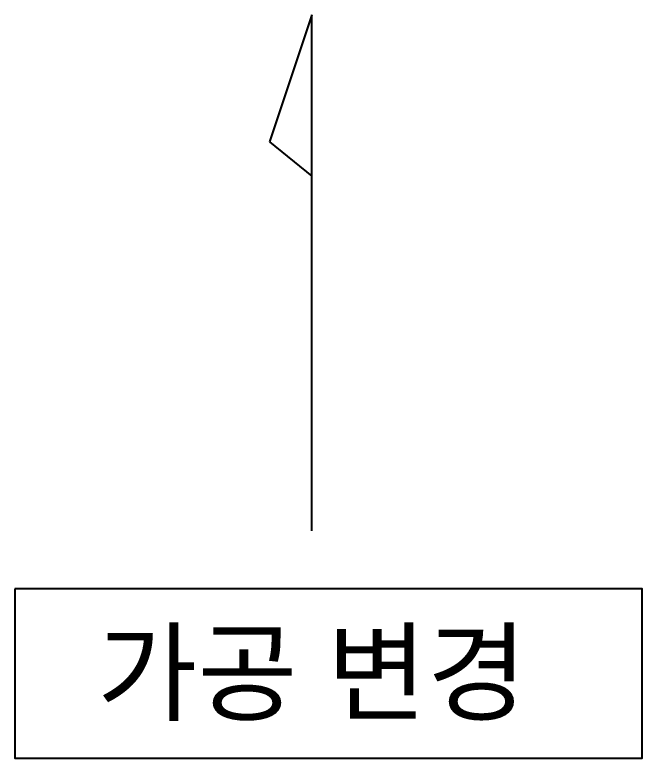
# Model space of a CAD drawing. Header units: inches. Extents: x 0 to 23821, y 0 to 11279.
# Drawn here: x 20806.6 to 21057.7, y 2156.6 to 2454 of the extents above; entities that cross this region are included whole.
import ezdxf

# ---------------------------------------------------------------- set-up
doc = ezdxf.new("R2010")
doc.units = ezdxf.units.IN
doc.header["$LTSCALE"] = 10
doc.header["$MEASUREMENT"] = 0
doc.layers.add('D', color=3, linetype='Continuous')
doc.styles.add('SCI', font='')
doc.styles.get('SCI').set_extended_font_data('Gulim')

msp = doc.modelspace()

# ---------------------------------------------------------------- linework, layer by layer
at = {"layer": 'D'}
for p, q in [((20925.40511628, 2454.04758195), (20908.57561878, 2403.20797069)), ((20925.40511628, 2247.63673007), (20925.40511628, 2454.04758195)), ((20908.57561878, 2403.20797069), (20925.40511628, 2389.51718774))]:
    msp.add_line(p, q, dxfattribs=at)
msp.add_lwpolyline([(20806.56161695, 2224.37271706), (20806.56161695, 2156.62304995), (21057.72290934, 2156.62304995), (21057.72290934, 2224.37271706)], close=True, dxfattribs=at)

# ---------------------------------------------------------------- texts
at = {"layer": 'D', "style": 'SCI'}
msp.add_text('가공 변경', height=32, dxfattribs=at).set_placement((20839.46583172, 2174.88137219))

doc.saveas('drawing.dxf')
